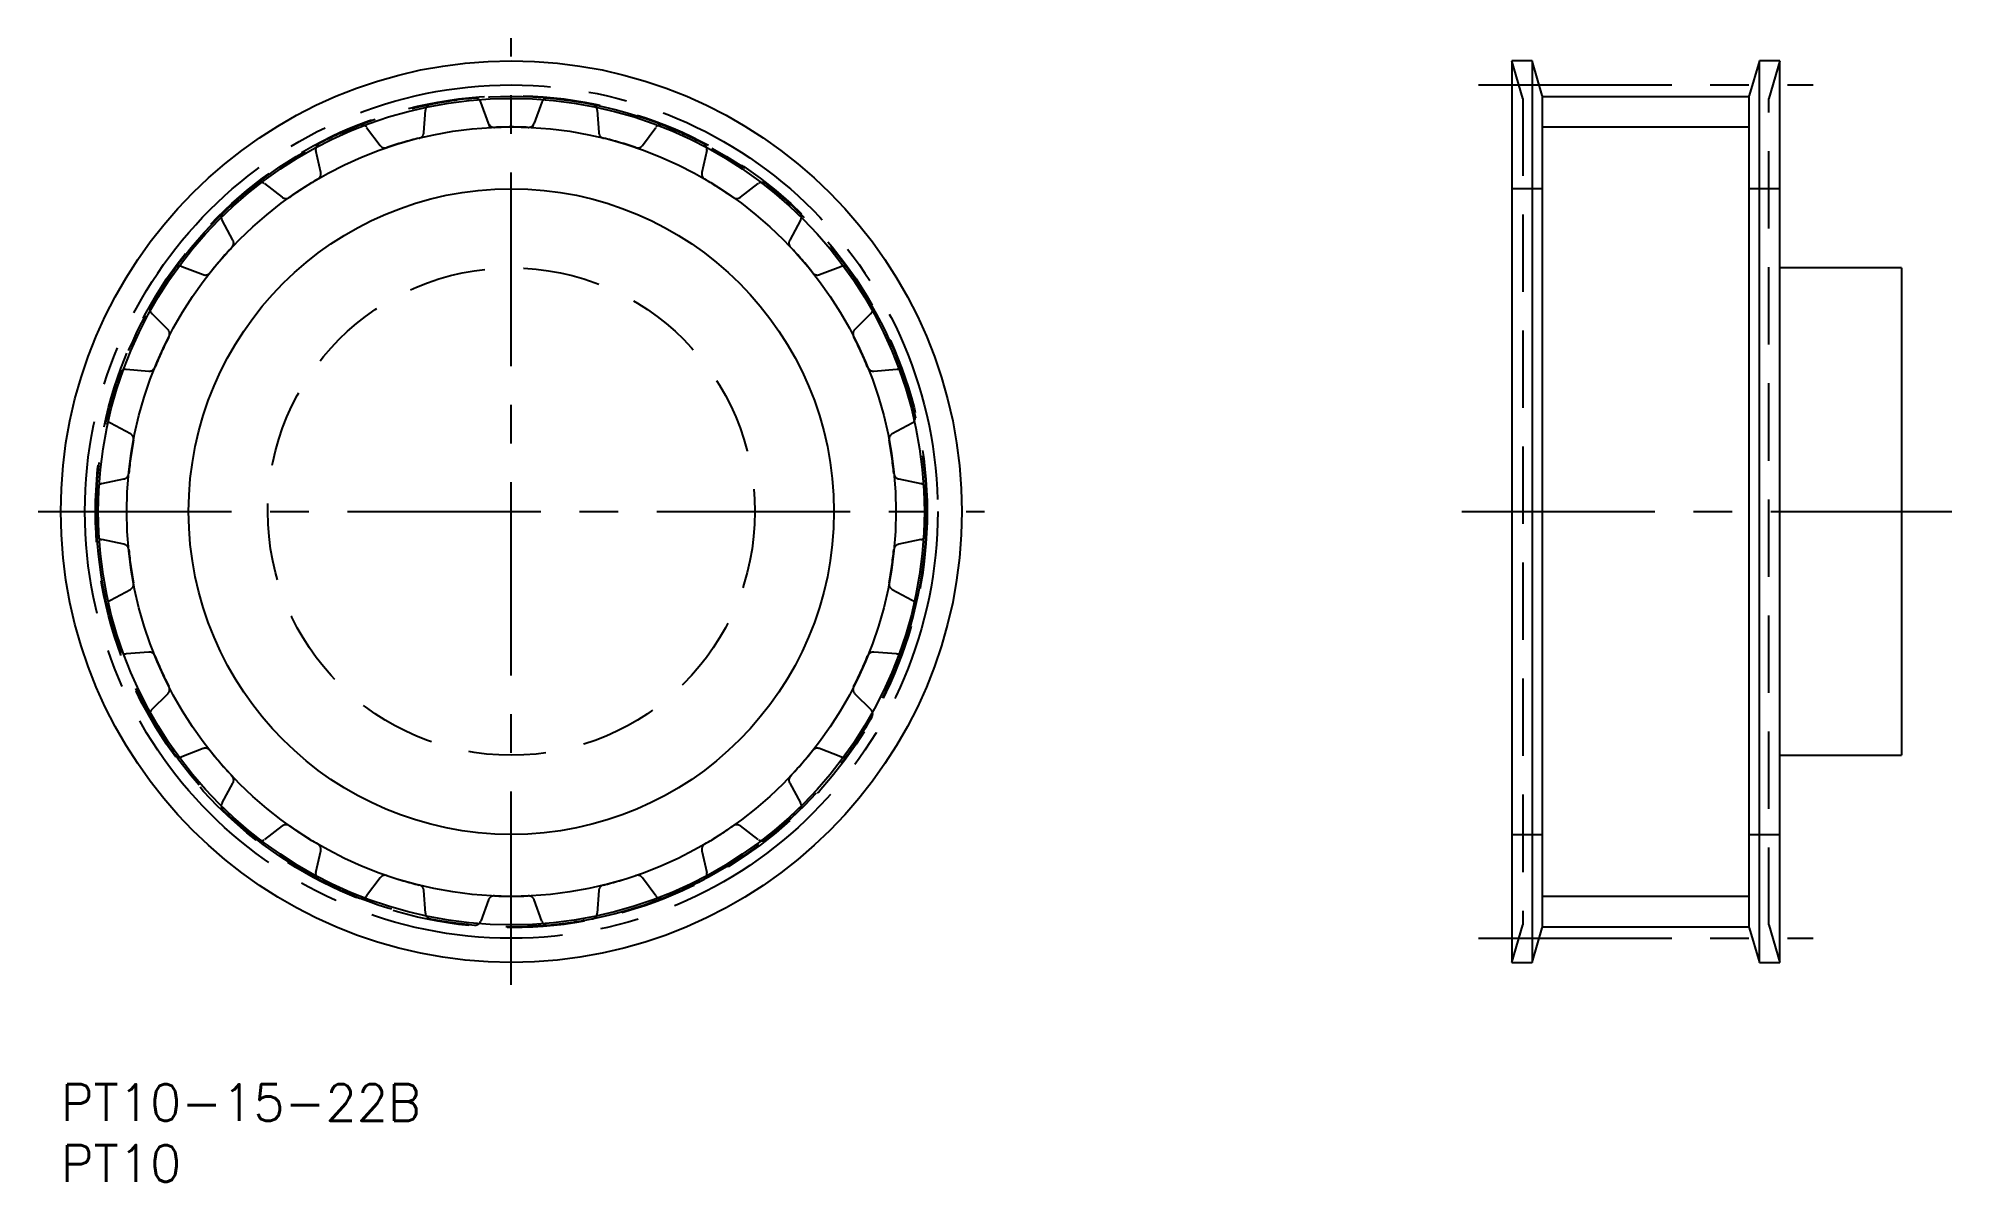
# Model space of a CAD drawing. Extents: x -2 to 155, y -8 to 86.
import ezdxf

# ---------------------------------------------------------------- set-up
doc = ezdxf.new("R2010")
doc.units = 0
doc.header["$LTSCALE"] = 0.5
for name, pattern in [('CENTER', [50.8, 31.75, -6.35, 6.35, -6.35]), ('DASHED', [19.05, 12.7, -6.35]), ('PHANTOM', [63.5, 31.75, -6.35, 6.35, -6.35, 6.35, -6.35])]:
    doc.linetypes.add(name, pattern=pattern)
for name, color, linetype in [('MSM_CENTER', 1, 'CENTER'), ('MSM_CONTINUOUS', 7, 'CONTINUOUS'), ('MSM_DASHED', 4, 'DASHED'), ('MSM_IMAGINARY', 6, 'PHANTOM'), ('MSM_NARROW', 5, 'CONTINUOUS'), ('MSM_PART_NUMBER', 7, 'CONTINUOUS')]:
    doc.layers.add(name, color=color, linetype=linetype)
doc.styles.get("Standard").update_dxf_attribs({"font": 'txt.shx', "height": 3, "bigfont": 'bigfont.shx'})

msp = doc.modelspace()

# ---------------------------------------------------------------- linework, layer by layer
at = {"layer": 'MSM_CENTER'}
for p, q in [((37, 8.15), (37, 85.85)), ((116.42, 82.02), (143.92, 82.02)), ((-1.85, 47), (75.85, 47)), ((115.05, 47), (155.3, 47)), ((116.42, 11.99), (143.92, 11.99))]:
    msp.add_line(p, q, dxfattribs=at)
msp.add_circle((37, 47), 35.02, dxfattribs=at)
at = {"layer": 'MSM_CONTINUOUS'}
for p, q in [((120.84, 84), (119.17, 84)), ((119.17, 84), (119.17, 10)), ((121.67, 81.15), (120.84, 84)), ((120.84, 84), (120.84, 10)), ((139.5, 84), (138.67, 81.15)), ((141.17, 84), (139.5, 84)), ((139.5, 10), (139.5, 84)), ((141.17, 10), (141.17, 84)), ((121.67, 81.15), (121.67, 12.85)), ((121.67, 81.08), (138.67, 81.08)), ((138.67, 12.85), (138.67, 81.15)), ((151.17, 67), (141.17, 67)), ((151.17, 67), (151.17, 27)), ((141.17, 27), (151.17, 27)), ((120.84, 10), (121.67, 12.85)), ((121.67, 12.93), (138.67, 12.93)), ((138.67, 12.85), (139.5, 10)), ((119.17, 10), (120.84, 10)), ((139.5, 10), (141.17, 10))]:
    msp.add_line(p, q, dxfattribs=at)
for radius in [37, 33.92, 26.5]:
    msp.add_circle((37, 47), radius, dxfattribs=at)
at = {"layer": 'MSM_DASHED'}
for p, q in [((120.07, 80.92), (119.17, 84)), ((141.17, 84), (140.27, 80.92)), ((35.12, 78.87), (34.49, 80.61)), ((39.51, 80.61), (38.88, 78.87)), ((120.07, 80.92), (120.07, 13.08)), ((140.27, 13.08), (140.27, 80.92)), ((29.82, 78.11), (29.94, 79.96)), ((44.06, 79.96), (44.18, 78.11)), ((25.12, 78.54), (26.22, 77.05)), ((47.78, 77.05), (48.88, 78.54)), ((21.35, 74.83), (20.94, 76.63)), ((53.06, 76.63), (52.65, 74.83)), ((16.72, 73.92), (18.19, 72.8)), ((55.81, 72.8), (57.28, 73.92)), ((121.67, 73.5), (119.17, 73.5)), ((141.17, 73.5), (138.67, 73.5)), ((14.14, 69.29), (13.24, 70.91)), ((60.76, 70.91), (59.86, 69.29)), ((9.95, 67.12), (11.68, 66.45)), ((62.32, 66.45), (64.05, 67.12)), ((8.79, 61.95), (7.47, 63.25)), ((66.53, 63.25), (65.21, 61.95)), ((5.38, 58.68), (7.23, 58.53)), ((66.77, 58.53), (68.62, 58.68)), ((5.72, 53.39), (4.09, 54.27)), ((69.91, 54.27), (68.28, 53.39)), ((3.37, 49.3), (5.18, 49.68)), ((68.82, 49.68), (70.63, 49.3)), ((5.18, 44.32), (3.37, 44.7)), ((70.63, 44.7), (68.82, 44.32)), ((4.09, 39.73), (5.72, 40.61)), ((68.28, 40.61), (69.91, 39.73)), ((7.23, 35.47), (5.38, 35.32)), ((68.62, 35.32), (66.77, 35.47)), ((7.47, 30.75), (8.79, 32.05)), ((65.21, 32.05), (66.53, 30.75)), ((11.68, 27.55), (9.95, 26.88)), ((64.05, 26.88), (62.32, 27.55)), ((13.24, 23.09), (14.14, 24.71)), ((59.86, 24.71), (60.76, 23.09)), ((18.19, 21.2), (16.72, 20.08)), ((57.28, 20.08), (55.81, 21.2)), ((119.17, 20.5), (121.67, 20.5)), ((138.67, 20.5), (141.17, 20.5)), ((20.94, 17.37), (21.35, 19.17)), ((52.65, 19.17), (53.06, 17.37)), ((26.22, 16.95), (25.12, 15.46)), ((29.94, 14.04), (29.82, 15.89)), ((44.18, 15.89), (44.06, 14.04)), ((48.88, 15.46), (47.78, 16.95)), ((35.12, 15.13), (34.49, 13.39)), ((39.51, 13.39), (38.88, 15.13)), ((119.17, 10), (120.07, 13.08)), ((140.27, 13.08), (141.17, 10))]:
    msp.add_line(p, q, dxfattribs=at)
for radius in [34.15, 20]:
    msp.add_circle((37, 47), radius, dxfattribs=at)
for centre, radius, start, end in [((30.44, 79.93), 0.5, 101.2725, 176.3636), ((37, 47), 34.07, 95.0912, 101.2725), ((34.02, 80.44), 0.5, 20, 95.0912), ((39.98, 80.44), 0.5, 84.9088, 160), ((37, 47), 34.08, 78.7275, 84.9088), ((43.56, 79.93), 0.5, 3.6364, 78.7275), ((37, 47), 34.08, 111.4548, 117.6361), ((24.72, 78.25), 0.5, 36.3636, 111.4548), ((35.59, 79.04), 0.5, 200, 272.5129), ((37, 47), 31.57, 87.4871, 92.5129), ((38.41, 79.04), 0.5, 267.4871, 340), ((49.28, 78.25), 0.5, 68.5452, 143.6364), ((37, 47), 34.07, 62.3639, 68.5452), ((21.43, 76.74), 0.5, 117.6361, 192.7273), ((26.62, 77.35), 0.5, 216.3636, 288.8766), ((37, 47), 31.58, 103.8507, 108.8766), ((29.32, 78.14), 0.5, 283.8507, 356.3636), ((44.68, 78.14), 0.5, 183.6364, 256.1493), ((37, 47), 31.58, 71.1234, 76.1493), ((47.38, 77.35), 0.5, 251.1234, 323.6364), ((52.57, 76.74), 0.5, 347.2727, 62.3639), ((37, 47), 34.07, 127.8185, 133.9997), ((16.41, 73.52), 0.5, 52.7273, 127.8185), ((37, 47), 31.58, 120.2143, 125.2402), ((20.86, 74.72), 0.5, 300.2143, 12.7273), ((53.14, 74.72), 0.5, 167.2727, 239.7857), ((37, 47), 31.57, 54.7598, 59.7857), ((57.59, 73.52), 0.5, 52.1815, 127.2727), ((37, 47), 34.08, 46.0003, 52.1815), ((18.49, 73.2), 0.5, 232.7273, 305.2402), ((55.51, 73.2), 0.5, 234.7598, 307.2727), ((13.68, 71.15), 0.5, 133.9997, 209.0909), ((60.32, 71.15), 0.5, 330.9091, 46.0003), ((13.7, 69.05), 0.5, 316.578, 29.0909), ((60.3, 69.05), 0.5, 150.9091, 223.422), ((37, 47), 31.57, 136.578, 141.6039), ((37, 47), 31.58, 38.3961, 43.422), ((37, 47), 34.08, 144.1821, 150.3634), ((9.77, 66.65), 0.5, 69.0909, 144.1821), ((11.86, 66.92), 0.5, 249.0909, 321.6039), ((62.14, 66.92), 0.5, 218.3961, 290.9091), ((64.23, 66.65), 0.5, 35.8179, 110.9091), ((37, 47), 34.07, 29.6366, 35.8179), ((7.82, 63.6), 0.5, 150.3634, 225.4545), ((66.18, 63.6), 0.5, 314.5455, 29.6366), ((37, 47), 31.57, 152.9416, 157.9675), ((8.44, 61.59), 0.5, 332.9416, 45.4545), ((65.56, 61.59), 0.5, 134.5455, 207.0584), ((37, 47), 31.57, 22.0325, 27.0584), ((37, 47), 34.08, 160.5457, 166.727), ((5.34, 58.18), 0.5, 85.4545, 160.5457), ((7.27, 59.03), 0.5, 265.4545, 337.9675), ((66.73, 59.03), 0.5, 202.0325, 274.5455), ((68.66, 58.18), 0.5, 19.4543, 94.5455), ((37, 47), 34.07, 13.273, 19.4543), ((4.32, 54.71), 0.5, 166.727, 241.8182), ((69.68, 54.71), 0.5, 298.1818, 13.273), ((37, 47), 31.57, 169.3052, 174.3311), ((5.48, 52.95), 0.5, 349.3052, 61.8182), ((68.52, 52.95), 0.5, 118.1818, 190.6948), ((37, 47), 31.57, 5.6689, 10.6948), ((37, 47), 34.07, 176.9094, 183.0906), ((3.47, 48.81), 0.5, 101.8182, 176.9094), ((5.08, 50.17), 0.5, 281.8182, 354.3311), ((68.92, 50.17), 0.5, 185.6689, 258.1818), ((70.53, 48.81), 0.5, 3.0906, 78.1818), ((37, 47), 34.07, 356.9094, 3.0906), ((3.47, 45.19), 0.5, 183.0906, 258.1818), ((5.08, 43.83), 0.5, 5.6689, 78.1818), ((68.92, 43.83), 0.5, 101.8182, 174.3311), ((70.53, 45.19), 0.5, 281.8182, 356.9094), ((37, 47), 31.57, 185.6689, 190.6948), ((37, 47), 31.57, 349.3052, 354.3311), ((5.48, 41.05), 0.5, 298.1818, 10.6948), ((68.52, 41.05), 0.5, 169.3052, 241.8182), ((4.32, 39.29), 0.5, 118.1818, 193.273), ((69.68, 39.29), 0.5, 346.727, 61.8182), ((37, 47), 34.08, 193.273, 199.4543), ((37, 47), 34.08, 340.5457, 346.727), ((5.34, 35.82), 0.5, 199.4543, 274.5455), ((7.27, 34.97), 0.5, 22.0325, 94.5455), ((37, 47), 31.57, 202.0325, 207.0584), ((37, 47), 31.57, 332.9416, 337.9675), ((66.73, 34.97), 0.5, 85.4545, 157.9675), ((68.66, 35.82), 0.5, 265.4545, 340.5457), ((8.44, 32.41), 0.5, 314.5455, 27.0584), ((65.56, 32.41), 0.5, 152.9416, 225.4545), ((7.82, 30.4), 0.5, 134.5455, 209.6366), ((37, 47), 34.07, 209.6366, 215.8179), ((37, 47), 34.08, 324.1821, 330.3634), ((66.18, 30.4), 0.5, 330.3634, 45.4545), ((9.77, 27.35), 0.5, 215.8179, 290.9091), ((11.86, 27.08), 0.5, 38.3961, 110.9091), ((37, 47), 31.57, 218.3961, 223.422), ((37, 47), 31.57, 316.578, 321.6039), ((62.14, 27.08), 0.5, 69.0909, 141.6039), ((64.23, 27.35), 0.5, 249.0909, 324.1821), ((13.7, 24.95), 0.5, 330.9091, 43.422), ((60.3, 24.95), 0.5, 136.578, 209.0909), ((13.68, 22.85), 0.5, 150.9091, 226.0003), ((37, 47), 34.07, 226.0003, 232.1815), ((37, 47), 34.07, 307.8185, 313.9997), ((60.32, 22.85), 0.5, 313.9997, 29.0909), ((18.49, 20.8), 0.5, 54.7598, 127.2727), ((37, 47), 31.57, 234.7598, 239.7857), ((37, 47), 31.57, 300.2143, 305.2402), ((55.51, 20.8), 0.5, 52.7273, 125.2402), ((16.41, 20.48), 0.5, 232.1815, 307.2727), ((20.86, 19.28), 0.5, 347.2727, 59.7857), ((53.14, 19.28), 0.5, 120.2143, 192.7273), ((57.59, 20.48), 0.5, 232.7273, 307.8185), ((21.43, 17.26), 0.5, 167.2727, 242.3639), ((52.57, 17.26), 0.5, 297.6361, 12.7273), ((37, 47), 34.08, 242.3639, 248.5452), ((26.62, 16.65), 0.5, 71.1234, 143.6364), ((37, 47), 31.57, 251.1234, 256.1493), ((29.32, 15.86), 0.5, 3.6364, 76.1493), ((44.68, 15.86), 0.5, 103.8507, 176.3636), ((37, 47), 31.57, 283.8507, 288.8766), ((47.38, 16.65), 0.5, 36.3636, 108.8766), ((37, 47), 34.08, 291.4548, 297.6361), ((24.72, 15.75), 0.5, 248.5452, 323.6364), ((35.59, 14.96), 0.5, 87.4871, 160), ((37, 47), 31.57, 267.4871, 272.5129), ((38.41, 14.96), 0.5, 20, 92.5129), ((49.28, 15.75), 0.5, 216.3636, 291.4548), ((30.44, 14.07), 0.5, 183.6364, 258.7275), ((37, 47), 34.08, 258.7275, 264.9088), ((34.02, 13.56), 0.5, 264.9088, 340), ((39.98, 13.56), 0.5, 200, 275.0912), ((37, 47), 34.07, 275.0912, 281.2725), ((43.56, 14.07), 0.5, 281.2725, 356.3636)]:
    msp.add_arc(centre, radius, start, end, dxfattribs=at)
at = {"layer": 'MSM_IMAGINARY'}
msp.add_circle((37, 47), 34.08, dxfattribs=at)
at = {"layer": 'MSM_NARROW'}
for p, q in [((35.25, 78.53), (35.12, 78.87)), ((38.75, 78.53), (38.88, 78.87)), ((121.67, 78.58), (138.67, 78.58)), ((121.67, 15.43), (138.67, 15.43))]:
    msp.add_line(p, q, dxfattribs=at)
msp.add_circle((37, 47), 31.58, dxfattribs=at)

# ---------------------------------------------------------------- texts
at = {"layer": 'MSM_PART_NUMBER'}
for s, p in [('PT10-15-22B', (0, -3)), ('PT10', (0, -8))]:
    msp.add_text(s, height=3, dxfattribs=at).set_placement(p)

doc.saveas('drawing.dxf')
